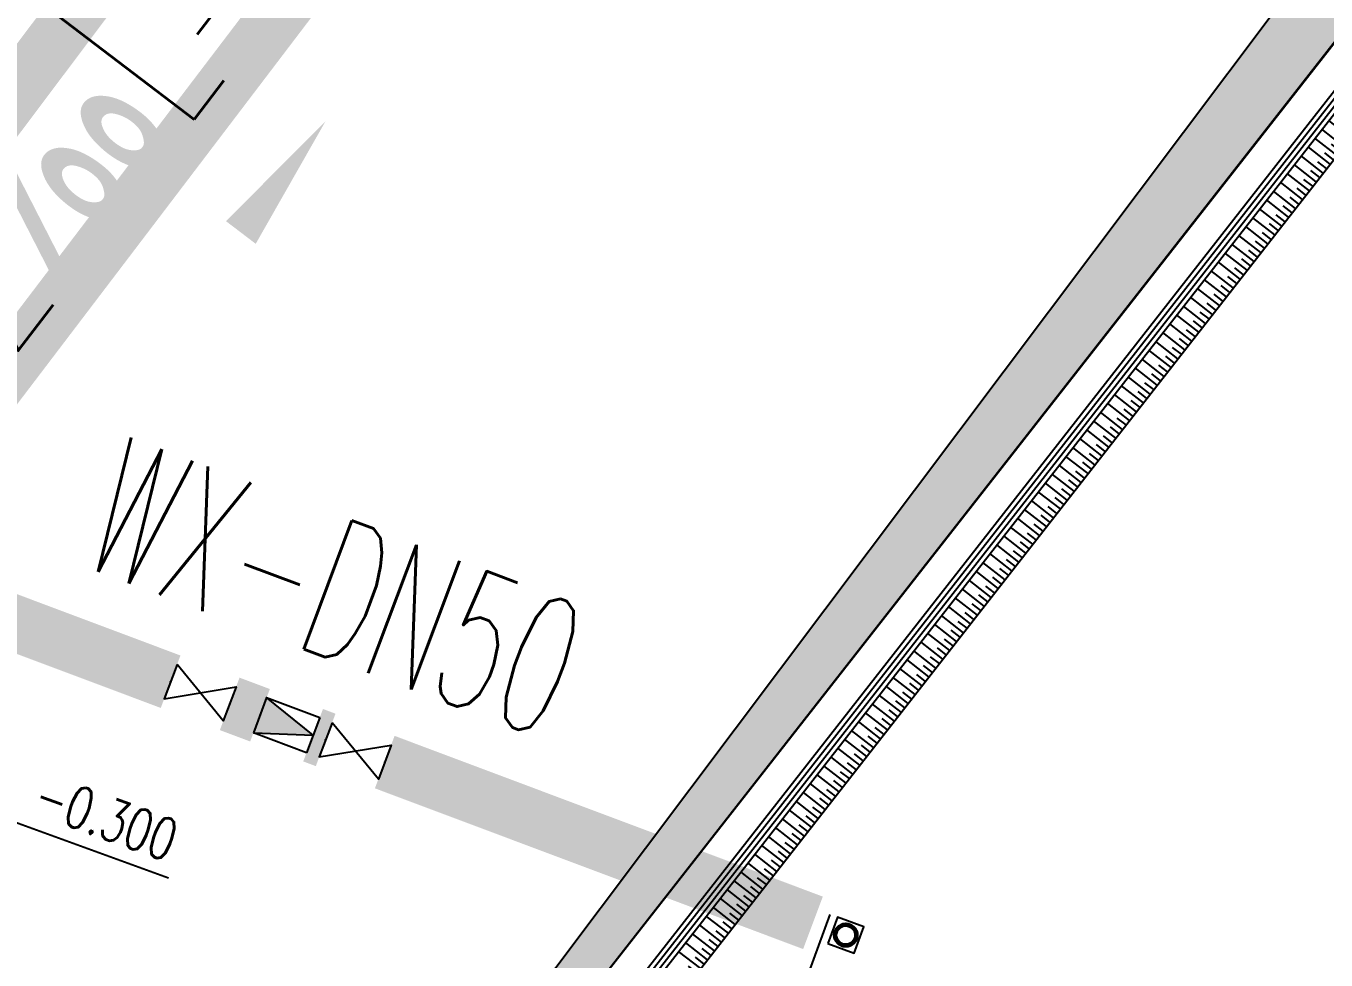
# Model space of a CAD drawing. Extents: x -111898 to 889894, y -2 to 1194865.
# Drawn here: x 482851 to 492134, y 831743 to 838411 of the extents above; entities that cross this region are included whole.
import ezdxf

# ---------------------------------------------------------------- set-up
doc = ezdxf.new("R2010")
doc.units = 0
doc.header["$LTSCALE"] = 10
doc.header["$MEASUREMENT"] = 0
doc.layers.get('Defpoints').update_dxf_attribs({"color": 210})
for name, color, linetype in [('0-WALL', 252, 'Continuous'), ('10平面$0$99平面图例外参$0$A-HATCH-2', 251, 'Continuous'), ('10平面$0$A-LIN-V', 9, 'Continuous'), ('DIM_雨水', 4, 'Continuous'), ('FM_ZF给水', 3, 'Continuous'), ('Gps-ZF雨水', 4, 'TG_Y'), ('TEXT_消防', 1, 'Continuous'), ('TEXT_给水', 3, 'Continuous'), ('TEXT_雨水', 4, 'Continuous'), ('WALL', 252, 'Continuous')]:
    doc.layers.add(name, color=color, linetype=linetype)
doc.layers.add('GPS-ZF消防', color=1, linetype='TG_X', lineweight=60)
doc.layers.add('LG-ZF给水', color=3, linetype='Continuous', lineweight=60)
doc.styles.add('10平面$0$A-STANDARD', font='SIMPLEX', dxfattribs={"bigfont": 'GBCBIG'})
doc.styles.add('_TWT_PIPEDN', font='SIMPLEX', dxfattribs={"width": 0.6, "height": 3, "bigfont": 'HZTXT'})
doc.styles.add('TG_LINETYPE', font='SIMPLEX', dxfattribs={"width": 0.8, "height": 3.5, "bigfont": 'HZTXT'})
doc.linetypes.add('TG_WX', pattern='A,3,-0.6,["WX",TG_LINETYPE,S=0.1,R=0,X=-0.52,Y=-0.15],0', length=3.6)
doc.linetypes.add('TG_X', pattern='A,5,-0.3,["X",TG_LINETYPE,S=0.1,R=0,X=-0.23,Y=-0.15],0', length=5.3)
doc.linetypes.add('TG_Y', pattern='A,2,-0.3,["Y",TG_LINETYPE,S=0.1,R=0,X=-0.25,Y=-0.15],0', length=2.3)

# ---------------------------------------------------------------- blocks, each defined once
blk = doc.blocks.new('10平面$0$99平面图例外参$0$$LinePat$填挖边坡')
at = {"color": 0}
for p, q in [((0, 0), (0, -1500)), ((300, 0), (300, -600))]:
    blk.add_line(p, q, dxfattribs=at)
at = {"layer": 'Defpoints', "color": 0}
blk.add_point((600, 0), dxfattribs=at)
blk = doc.blocks.new('$VALVE$00000752')
for p, q in [((-112.5, 75), (112.5, 75)), ((112.5, 75), (112.5, -75)), ((112.5, -75), (-112.5, -75))]:
    blk.add_line(p, q)
blk.add_lwpolyline([(-112.5, -75), (112.5, 0), (-112.5, 75)], close=True)
for p in [(-112.5, 0), (112.5, 0)]:
    blk.add_point(p)
blk.add_solid([(-112.5, 75), (112.5, 0), (-112.5, -75)])
blk = doc.blocks.new('$VALVE$00000295')
blk.add_lwpolyline([(-125.2, 72.3), (-125.2, -72.3), (125.2, 72.3), (125.2, -72.3), (-125.2, 72.3)])
for p in [(-125.2, 0), (125.2, 0)]:
    blk.add_point(p)

msp = doc.modelspace()

# ---------------------------------------------------------------- hatches: boundary and pattern name
at = {"layer": '0-WALL'}
h = msp.add_hatch(dxfattribs=at)
h.set_pattern_fill('草坪或沼泽', color=8, scale=400, angle=-0.200257)
h.set_pattern_definition([(359.79974, (-824318.4, 704905.5), (1605.5824, 1594.398), [240, -48, 64, -48, 240, -960]), (359.79974, (-824398.3, 704953.8), (1605.5824, 1594.398), [160, -120, 240, -120, 160, -800]), (359.79974, (-823836, 705591.9), (1605.5824, 1594.398), [200, -80, 200, -1120]), (359.79974, (-824634.9, 705914.7), (1605.5824, 1594.398), [80, -160, 80, -1280]), (89.79974, (-824474.9, 705914.1), (-1594.398, 1605.5824), [144, -1456]), (89.79974, (-823998.3, 704952.4), (-1594.398, 1605.5824), [160, -1440]), (89.79974, (-823596, 705591), (-1594.398, 1605.5824), [160, -1440]), (44.79974, (-823790.3, 704935.7), (5.5922, 1599.9902), [160, -2102.7417]), (134.79974, (-824206.3, 704937.2), (-1599.9902, 5.5922), [160, -2102.7417]), (63.23469, (-823838.3, 704943.9), (5.5922, 1599.99023), [160, -3417.7088]), (75.7635, (-823918.27, 704952.15), (5.59221, 1599.99023), [160, -6436.969]), (75.7635, (-823516.03, 705590.75), (5.59221, 1599.99023), [128, -6468.969]), (75.7635, (-824442.9, 705914), (5.59221, 1599.99023), [112, -6484.969]), (103.835987, (-824078.27, 704952.7), (5.59221, 1599.99023), [160, -6436.969]), (103.835987, (-823676.03, 705591.3), (5.59221, 1599.99023), [128, -6468.969]), (103.835987, (-824506.9, 705914.2), (5.59221, 1599.99023), [112, -6484.969]), (116.364795, (-824158.3, 704945), (5.5922, 1599.99023), [160, -3417.7069])])
edge = h.paths.add_edge_path()
edge.add_line((741503.08, 933538.38), (741712.87, 934018.57))
edge.add_line((741712.87, 934018.57), (745060.96, 941812.89))
edge.add_line((745060.96, 941812.89), (766890.86, 1001849.76))
edge.add_line((766890.86, 1001849.76), (760346.98, 1016169.02))
edge.add_line((760346.98, 1016169.02), (737579.78, 1026362.54))
edge.add_line((737579.78, 1026362.54), (720756.11, 1037729.77))
edge.add_line((720756.11, 1037729.77), (653654.65, 1067773.01))
edge.add_line((653654.65, 1067773.01), (467795.25, 820503.81))
edge.add_line((467795.25, 820503.81), (468143.58, 820404.89))
edge.add_line((468143.58, 820404.89), (647181.92, 1058601.18))
edge.add_line((647181.92, 1058601.18), (648464.56, 1058132.56))
edge.add_line((648464.56, 1058132.56), (650350.23, 1063296.8))
edge.add_line((650350.23, 1063296.8), (720796.15, 1037558.69))
edge.add_line((720796.15, 1037558.69), (718909.6, 1032395.07))
edge.add_line((718909.6, 1032395.07), (725484.49, 1029992.9))
edge.add_line((725484.49, 1029992.9), (726513.26, 1032808.65))
edge.add_line((726513.26, 1032808.65), (729331.07, 1031779.14))
edge.add_line((729331.07, 1031779.14), (728302.36, 1028963.46))
edge.add_line((728302.36, 1028963.46), (747084.56, 1022101.19))
edge.add_line((747084.56, 1022101.19), (755217.14, 1018452.95))
edge.add_arc((743028.5, 1006160.87), 17310.64, -14.619994, 45.242091, ccw=False)
edge.add_line((759778.64, 1001791.54), (760685.99, 1001458.08))
edge.add_line((760685.99, 1001458.08), (765094.65, 999847.31))
edge.add_line((765094.65, 999847.31), (740941.69, 933744.02))
edge.add_line((740941.69, 933744.02), (741503.08, 933538.38))
h = msp.add_hatch(dxfattribs=at)
h.set_pattern_fill('草坪或沼泽', color=8, scale=400, angle=-0.200257)
h.set_pattern_definition([(359.79974, (-824318.4, 704905.5), (1605.5824, 1594.398), [240, -48, 64, -48, 240, -960]), (359.79974, (-824398.3, 704953.8), (1605.5824, 1594.398), [160, -120, 240, -120, 160, -800]), (359.79974, (-823836, 705591.9), (1605.5824, 1594.398), [200, -80, 200, -1120]), (359.79974, (-824634.9, 705914.7), (1605.5824, 1594.398), [80, -160, 80, -1280]), (89.79974, (-824474.9, 705914.1), (-1594.398, 1605.5824), [144, -1456]), (89.79974, (-823998.3, 704952.4), (-1594.398, 1605.5824), [160, -1440]), (89.79974, (-823596, 705591), (-1594.398, 1605.5824), [160, -1440]), (44.79974, (-823790.3, 704935.7), (5.5922, 1599.9902), [160, -2102.7417]), (134.79974, (-824206.3, 704937.2), (-1599.9902, 5.5922), [160, -2102.7417]), (63.23469, (-823838.3, 704943.9), (5.5922, 1599.99023), [160, -3417.7088]), (75.7635, (-823918.27, 704952.15), (5.59221, 1599.99023), [160, -6436.969]), (75.7635, (-823516.03, 705590.75), (5.59221, 1599.99023), [128, -6468.969]), (75.7635, (-824442.9, 705914), (5.59221, 1599.99023), [112, -6484.969]), (103.835987, (-824078.27, 704952.7), (5.59221, 1599.99023), [160, -6436.969]), (103.835987, (-823676.03, 705591.3), (5.59221, 1599.99023), [128, -6468.969]), (103.835987, (-824506.9, 705914.2), (5.59221, 1599.99023), [112, -6484.969]), (116.364795, (-824158.3, 704945), (5.5922, 1599.99023), [160, -3417.7069])])
edge = h.paths.add_edge_path()
edge.add_line((481602.82, 821580.08), (483786.52, 827556.92))
edge.add_line((483786.52, 827556.92), (518798.61, 872295.32))
edge.add_line((518798.61, 872295.32), (549575.85, 861050.56))
edge.add_arc((546758.03, 862080.06), 3000, -20.069895, 67.412854)
edge.add_line((547910.29, 864849.95), (526186.22, 872786.84))
edge.add_arc((523125.16, 862708.1), 10533.33, 73.105702, 142.068996)
edge.add_line((514816.98, 869183.07), (499440.78, 848728.63))
edge.add_line((499440.78, 848728.63), (479588.08, 822316.18))
edge.add_line((479588.08, 822316.18), (481602.82, 821580.08))

# ---------------------------------------------------------------- linework, layer by layer
msp.add_lwpolyline([(481602.82, 821580.08), (483786.52, 827556.92), (518798.61, 872295.32), (549575.85, 861050.56, 0.4014033), (547910.29, 864849.95), (526186.22, 872786.84, 0.3103327), (514816.98, 869183.07), (499440.78, 848728.63), (479588.08, 822316.18)], format="xyb", close=True, dxfattribs=at)
at = {"layer": '10平面$0$A-LIN-V', "color": 8}
msp.add_line((484211.86, 827264.09), (511770.36, 862478.33), dxfattribs=at)
at = {"layer": 'Defpoints', "color": 7}
msp.add_lwpolyline([(488576.54, 831861.24), (488764.39, 831792.61), (488833.03, 831980.46), (488645.17, 832049.09)], close=True, dxfattribs=at)
at = {"layer": 'DIM_雨水'}
msp.add_lwpolyline([(483143.46, 835304.96, 0, 0, 0), (484990.87, 837732.94, 0, 266.67, 0), (484385.34, 836937.12, 0, 0, 0)], format="xyseb", dxfattribs=at)
at = {"layer": 'GPS-ZF消防', "linetype": 'TG_WX', "ltscale": 0.1, "const_width": 400}
for points in [[(480552.68, 834979.92), (511073.01, 875584.48)], [(480552.68, 834979.92), (483883.67, 833729.97)], [(484305.63, 833571.63), (484522.04, 833490.42)], [(484901.22, 833348.13), (484990.89, 833314.48)], [(485412.85, 833156.14), (488470.72, 832008.68)]]:
    msp.add_lwpolyline(points, dxfattribs=at)
at = {"layer": 'Gps-ZF雨水', "ltscale": 0.1, "const_width": 400}
msp.add_lwpolyline([(482086.88, 835120.34), (488329.68, 843325.06)], dxfattribs=at)
at = {"layer": 'LG-ZF给水'}
msp.add_circle((488704.78, 831920.85), 75, dxfattribs=at)
at = {"layer": 'TEXT_给水'}
msp.add_line((486154.08, 825393.68), (488592.71, 832068.26), dxfattribs=at)
at = {"layer": 'WALL', "color": 8}
for p, q in [((483946.36, 827411.61), (495307.05, 841928.29)), ((483975.86, 827395.22), (495333.3, 841907.75)), ((484005.36, 827378.83), (495359.55, 841887.2)), ((484034.86, 827362.44), (495385.8, 841866.66)), ((482214.49, 832932.73), (483867.61, 832328.74))]:
    msp.add_line(p, q, dxfattribs=at)
msp.add_lwpolyline([(482924.03, 825196.28), (483786.52, 827556.92), (511375.46, 862787.43), (511600.68, 862611.06)], dxfattribs=at)

# ---------------------------------------------------------------- block references
at = {"layer": '10平面$0$99平面图例外参$0$A-HATCH-2', "color": 8, "xscale": 0.1335601097542633, "yscale": 0.1333333333333333, "zscale": 0.1333333333333333, "rotation": 231.9534248527314}
for p in [(492311.49, 837613.79), (492212.71, 837487.58), (492262.1, 837550.68), (492163.33, 837424.47), (492064.55, 837298.25), (492113.94, 837361.36), (492015.16, 837235.14), (491916.39, 837108.93), (491965.77, 837172.04), (491867, 837045.82), (491768.22, 836919.6), (491817.61, 836982.71), (491718.83, 836856.5), (491669.45, 836793.39), (491570.67, 836667.17), (491620.06, 836730.28), (491521.28, 836604.06), (491422.51, 836477.85), (491471.89, 836540.96), (491373.12, 836414.74), (491274.34, 836288.53), (491323.73, 836351.63), (491224.95, 836225.42), (491126.18, 836099.2), (491175.57, 836162.31), (491076.79, 836036.09), (490978.01, 835909.88), (491027.4, 835972.99), (490928.63, 835846.77), (490829.85, 835720.55), (490879.24, 835783.66), (490780.46, 835657.45), (490681.69, 835531.23), (490731.07, 835594.34), (490632.3, 835468.12), (490533.52, 835341.91), (490582.91, 835405.01), (490484.13, 835278.8), (490434.75, 835215.69), (490335.97, 835089.47), (490385.36, 835152.58), (490286.58, 835026.37), (490187.81, 834900.15), (490237.19, 834963.26), (490138.42, 834837.04), (490039.64, 834710.83), (490089.03, 834773.93), (489990.25, 834647.72), (489891.48, 834521.5), (489940.87, 834584.61), (489842.09, 834458.39), (489743.31, 834332.18), (489792.7, 834395.29), (489693.93, 834269.07), (489595.15, 834142.85), (489644.54, 834205.96), (489545.76, 834079.75), (489446.99, 833953.53), (489496.37, 834016.64), (489397.6, 833890.42), (489298.82, 833764.21), (489348.21, 833827.31), (489249.43, 833701.1), (489200.05, 833637.99), (489101.27, 833511.78), (489150.66, 833574.88), (489051.88, 833448.67), (488953.11, 833322.45), (489002.49, 833385.56), (488903.72, 833259.34), (488804.94, 833133.13), (488854.33, 833196.24), (488755.55, 833070.02), (488656.78, 832943.8), (488706.17, 833006.91), (488607.39, 832880.7), (488508.61, 832754.48), (488558, 832817.59), (488459.23, 832691.37), (488360.45, 832565.16), (488409.84, 832628.26), (488311.06, 832502.05), (488212.29, 832375.83), (488261.67, 832438.94), (488162.9, 832312.72), (488064.12, 832186.51), (488113.51, 832249.62), (488014.73, 832123.4), (487965.35, 832060.29), (487866.57, 831934.08), (487915.96, 831997.18), (487817.18, 831870.97), (487718.41, 831744.75), (487767.79, 831807.86), (487669.02, 831681.64)]:
    msp.add_blockref('10平面$0$99平面图例外参$0$$LinePat$填挖边坡', p, dxfattribs=at)
at = {"layer": 'FM_ZF给水', "xscale": -1.8, "yscale": -1.8, "zscale": 1.8, "rotation": 159.4314605899912}
for name, p in [('$VALVE$00000295', (484094.65, 833650.8)), ('$VALVE$00000752', (484711.63, 833419.27)), ('$VALVE$00000295', (485201.87, 833235.31))]:
    msp.add_blockref(name, p, dxfattribs=at)

# ---------------------------------------------------------------- texts
at = {"layer": 'TEXT_消防', "style": '_TWT_PIPEDN', "width": 0.557143}
msp.add_text('WX-DN50', height=980, rotation=339.431461, dxfattribs=at).set_placement((483213.15, 834571.27))
at = {"layer": 'TEXT_雨水', "style": '_TWT_PIPEDN'}
for s, height, width, p in [('L=16.17', 1225, 0.557143, (483980.8, 837650.75)), ('‰', 1750, 0.6, (483136.73, 836541.42)), ('2', 1225, 0.557143, (482743.14, 836024.13))]:
    msp.add_text(s, height=height, rotation=52.733242, dxfattribs=dict(at, width=width)).set_placement(p)
at = {"layer": 'WALL', "color": 8, "style": '10平面$0$A-STANDARD', "width": 0.705882}
msp.add_text('-0.300', height=297.5, rotation=339.929672, dxfattribs=at).set_placement((482879.84, 832801.43))

doc.saveas('drawing.dxf')
